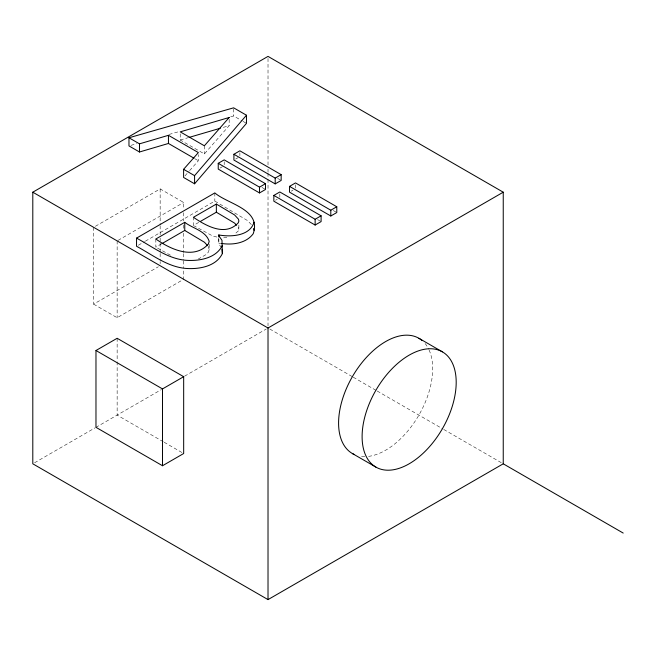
<?xml version="1.0" encoding="UTF-8"?>
<svg xmlns="http://www.w3.org/2000/svg" width="656" height="656" viewBox="0 0 656 656"><rect width="100%" height="100%" fill="white"/><g stroke="black" fill="none" stroke-linecap="round" stroke-linejoin="round"><path stroke-width="0.49" stroke-dasharray="3.28 2.46" d="M209.182 244.393L209.182 249.485L208.436 252.109L206.132 254.536L198.309 259.022M238.874 225.156L238.874 229.231L238.243 231.019L234.274 234.405M180.228 133.898L180.228 140.007L204.36 153.939L229.174 125.649L229.174 117.498M184.935 175.939L188.969 171.38M189.641 170.617L198.366 160.736L198.366 154.627M95.399 226.287L160.154 188.903L183.672 202.483L183.672 208.624M219.94 168.116L222.499 166.64M235.619 159.064L238.177 157.588M118.031 240.383L183.672 202.483M138.309 245.254L144.459 241.695M145.345 241.195L214.824 201.072L247.574 220.621L251.871 225.139M155.841 238.997L155.841 247.148L161.975 243.606M198.719 222.392L193.43 225.451L193.43 217.3M93.619 227.312L93.619 304.138L158.375 266.746M275.553 200.228L277.258 199.244M291.231 191.175L292.937 190.191M221.482 247.747L218.456 243.351L220.76 243.351M93.619 304.138L117.145 317.717L183.672 279.308L183.672 269.058M34.571 462.783L94.931 427.933M95.817 427.417L161.507 389.5M184.582 376.175L266.246 329.025M180.228 140.007L188.059 137.711M223.302 127.371L229.174 125.649M130.929 145.361L136.801 143.68M169.076 134.447L179.842 131.364M230.707 116.809L233.643 115.964L242.195 120.901M223.606 237.857L227.181 237.349M216.882 237.037L212.962 236.144L194.274 225.935M170.445 255.192L155.841 247.148M243.048 121.401L246.467 123.369M277.652 178.407L281.162 180.433M333.264 210.519L336.782 212.544M261.974 187.46L265.491 189.486M317.594 219.571L321.104 221.597M194.848 158.703L198.366 160.736M269.796 329.025L352.346 376.683M353.231 377.2L376.306 390.525M377.2 391.033L442.882 428.958M443.768 429.467L501.463 462.783M163.27 441.742L117.145 415.109L117.145 361.841M164.156 442.251L183.672 453.517M208.206 246.361L209.182 249.485M238.481 227.361L238.874 229.231M295.495 184.853L295.495 188.715M279.825 193.905L279.825 197.759M268.017 58.441L268.017 165.033M268.017 169.133L268.017 172.208M268.017 173.233L268.017 178.358M268.017 179.383L268.017 325.95M239.883 152.75L239.883 155.636M233.643 108.839L233.643 115.964M224.204 161.794L224.204 164.689M218.874 239.038L218.874 243.114M218.456 238.259L218.456 243.351M214.824 192.93L214.824 201.072M204.36 145.788L204.36 153.939M183.672 212.724L183.672 220.916M183.672 225.016L183.672 229.116M183.672 233.208L183.672 252.675M183.672 253.7L183.672 259.842M183.672 260.867L183.672 268.033M160.154 188.903L160.154 224.754M160.154 225.779L160.154 237.046M160.154 238.071L160.154 242.162M160.154 243.187L160.154 252.412M160.154 253.429L160.154 260.604M160.154 261.629L160.154 263.679M117.145 240.891L117.145 317.717M117.145 338.283L117.145 360.816M425.088 343.547A66.527 38.409 -60 0 1 428.688 349.156M429.09 350.017A66.527 38.409 -60 0 1 419.258 414.477A66.527 38.409 -60 0 1 368.582 456.371M364.81 456.633A66.527 38.409 -60 0 1 360.021 456.256"/><path stroke-width="0.98" d="M254.028 222.212C249.993 236.119 230.879 237.136 218.874 234.963L218.456 235.209L221.982 240.334L222.368 253.601C216.341 265.983 200.482 269.099 187.854 268.55C168.543 267.763 152.856 255.02 136.546 246.271L136.546 238.12L214.824 192.93C228.034 204.262 261.588 209.239 253.232 233.716C246.23 243.31 232.732 245.147 221.703 243.466M222.368 245.451C216.341 257.841 200.482 260.949 187.854 260.399C168.543 259.612 152.856 246.869 136.546 238.12M128.97 137.776L139.49 143.844L168.453 135.316L198.366 152.586L183.598 169.314L183.598 177.456L194.578 183.803L194.578 175.652L246.467 115.226L233.643 107.822L128.97 137.776L128.97 145.927L139.49 151.995L168.453 143.467L193.971 158.194M194.578 183.803L246.467 123.369L246.467 115.226M32.8 192.192L268.017 56.391L503.242 192.192L503.242 463.808L268.017 599.609L32.8 463.808L32.8 192.192L268.017 328L503.242 192.192M218.235 163.319L224.204 159.867L265.491 183.705L265.491 189.486L259.514 192.938L218.235 169.1L218.235 163.319L259.514 187.149L265.491 183.705M233.913 154.267L239.883 150.814L281.162 174.652L281.162 180.433L275.192 183.885L233.913 160.048L233.913 154.267L275.192 178.096L281.162 174.652M184.754 222.31L155.841 238.997C170.322 249.305 193.946 260.26 208.436 243.966L209.182 241.334C205.877 230.838 192.626 228.444 184.754 222.31L184.754 230.453L161.975 243.606M216.349 204.065L193.43 217.3C206.017 225.795 225.164 236.841 238.243 222.868L238.874 221.08L238.481 219.211L234.594 214.963L216.349 204.065L216.349 212.216L200.482 221.375M273.847 195.422L279.825 191.978L321.104 215.808L321.104 221.597L315.134 225.041L273.847 201.212L273.847 195.422L315.134 219.26L321.104 215.808M289.526 186.378L295.495 182.926L336.782 206.763L336.782 212.544L330.804 215.996L289.526 192.159L289.526 186.378L330.804 210.207L336.782 206.763M95.973 350.509L117.145 338.283L183.672 376.692L183.672 453.517L162.508 465.744L95.973 427.327L95.973 350.509L162.508 388.918L183.672 376.692M189.043 137.424L220.367 128.232M183.598 169.314L194.578 175.652M216.349 212.216L234.594 223.114L236.537 225.238M418.897 338.283L442.415 351.862A66.527 38.409 -60 0 1 421.324 454.92A66.527 38.409 -60 0 1 363.711 421.66A66.527 38.409 -60 0 1 442.415 351.862M184.754 230.453L204.5 242.277L207.583 245.68M503.242 463.808L623.2 533.066M352.362 453.517L375.888 467.097M253.511 228.559L254.028 230.363M222.048 249.337L222.368 253.601M330.804 210.207L330.804 215.996M315.134 219.26L315.134 225.041M275.192 178.096L275.192 183.885M268.017 328L268.017 599.609M259.514 187.149L259.514 192.938M218.874 234.963L218.874 237.005M168.453 135.316L168.453 143.467M162.508 388.918L162.508 465.744M139.49 143.844L139.49 151.995M354.142 454.436A66.527 38.409 -60 0 1 353.248 375.191A66.527 38.409 -60 0 1 422.185 340.603M229.174 117.498L204.36 145.788L180.228 131.856L229.174 117.498"/></g></svg>
